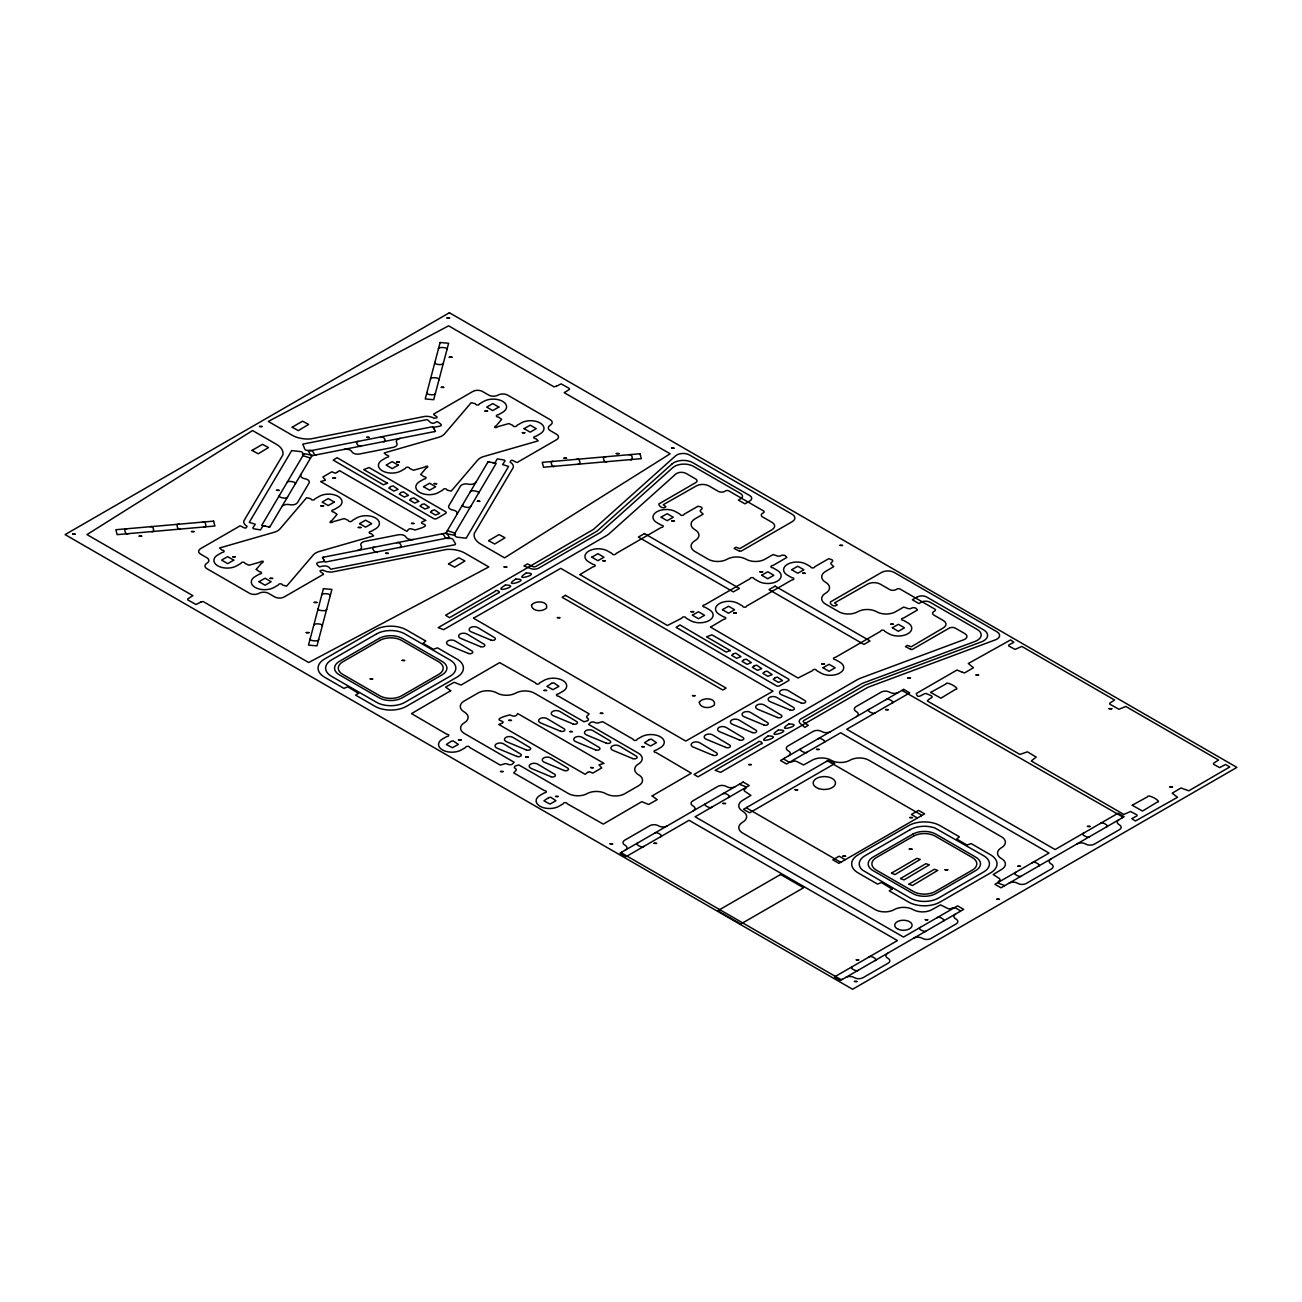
<?xml version="1.0" encoding="UTF-8"?>
<svg xmlns="http://www.w3.org/2000/svg" width="1302" height="1302" viewBox="0 0 1302 1302"><rect width="100%" height="100%" fill="white"/><g stroke="black" fill="none" stroke-linecap="round" stroke-linejoin="round"><path stroke-width="1.5" d="M643.937 846.398C642.765 848.595 633.683 843.924 637.882 842.833M711.999 807.094C711.348 809.339 701.664 804.75 705.944 803.546M807.24 752.117C806.719 754.297 796.954 749.773 801.186 748.552M817.721 738.999C819.576 736.59 827.746 741.928 823.792 742.498M858.376 970.202C857.872 972.382 848.009 967.842 852.305 966.637M875.318 712.812C874.781 714.993 865.049 710.485 869.248 709.248M868.857 957.1C870.794 954.659 878.785 960.095 875.009 960.599M885.783 699.711C887.704 697.302 895.711 702.608 891.951 703.21M926.438 930.897C926.161 933.111 916.006 928.586 920.368 927.349M936.919 917.796C938.726 915.404 946.879 920.612 942.973 921.295M1032.16 862.803C1033.886 860.492 1042.039 865.342 1038.231 866.302M1100.223 823.515C1101.997 821.171 1110.085 826.119 1106.391 827.014M654.418 833.296C656.354 830.871 664.346 836.258 660.57 836.795M722.48 793.992C724.417 791.551 732.521 797.084 728.534 797.491M1021.679 875.855C1020.947 878.215 1011.361 873.463 1015.625 872.356M1089.741 836.616C1088.374 838.732 1079.57 834.11 1083.687 833.052M310.527 458.109L304.603 456.188A3.125 1.807 0 0 1 302.666 453.91A3.125 1.807 0 0 0 300.713 451.615L291.681 450.59L249.268 522.379L255.29 524.234L252.816 527.912L253.597 528.758L260.481 529.93L262.89 526.057L265.169 526.154M447.367 530.63L453.259 532.599A3.125 1.807 0 0 1 455.195 534.894A3.125 1.807 0 0 0 457.148 537.173L466.181 538.198L508.594 466.425L502.572 464.57L505.046 460.892L504.167 460.029L497.283 458.89L495.037 462.698L492.742 462.698M270.198 526.35L268.619 526.822M487.664 462.454L489.34 461.998M361.126 446.033C358.994 448.344 353.884 440.792 358.359 441.345M380.607 436.967C383.602 434.868 387.443 442.761 383.374 441.655M377.206 551.885C375.415 554.115 369.882 546.645 374.488 547.149M396.736 542.771C399.714 540.688 403.571 548.419 399.6 547.475M784.276 758.317L784.097 759.261L788.068 761.589A3.125 1.807 0 0 0 792.479 761.589A3.125 1.807 0 0 1 796.889 761.589L803.594 764.974L812.155 760.222A13.362 7.714 0 0 1 831.067 760.222A13.362 7.714 0 0 0 849.978 760.222A13.362 7.714 0 0 1 868.873 760.222L1001.466 836.779A13.362 7.714 0 0 1 1001.466 847.683A13.362 7.714 0 0 0 1001.466 858.604A13.362 7.714 0 0 1 1001.466 869.524L993.214 874.521L999.106 878.345A3.125 1.807 0 0 1 999.106 880.884A3.125 1.807 0 0 0 999.106 883.44L1004.77 885.62M128.198 533.706C125.871 535.968 122.616 527.668 126.961 528.758M150.202 526.724C153.685 524.836 155.003 533.12 151.667 531.672M180.473 529.1C178.179 531.314 174.875 523.078 179.253 524.153M202.494 522.118C205.96 520.214 207.295 528.547 203.861 527.033M554.587 466.311C552.487 468.606 548.923 460.322 553.35 461.364M576.591 459.329C579.715 457.62 581.083 464.261 578.934 464.358M606.927 461.657C604.193 463.691 601.426 455.586 605.642 456.774M628.882 454.723C631.991 452.982 633.325 459.525 631.307 459.736M1122.34 817.737L1122.275 816.696L901.928 690.402M959.883 911.53L960.062 910.586L956.107 908.259A3.125 1.807 0 0 0 951.697 908.259A3.125 1.807 0 0 1 947.286 908.259L940.581 904.874L932.004 909.626A13.362 7.714 0 0 1 913.093 909.626A13.362 7.714 0 0 0 894.197 909.626A13.362 7.714 0 0 1 875.286 909.626L742.71 833.068A13.362 7.714 0 0 1 742.71 822.164A13.362 7.714 0 0 0 742.693 811.244A13.362 7.714 0 0 1 742.693 800.323L750.928 795.376L745.053 791.502A3.125 1.807 0 0 1 745.053 788.963A3.125 1.807 0 0 0 745.053 786.424L739.39 784.227M621.884 852.061L621.884 853.152L840.506 979.364L842.394 979.364M747.153 807.207L747.153 808.298L839.757 861.761L841.645 861.761M921.019 815.931L921.019 814.84L828.414 761.377L826.526 761.377M439.099 379.793C440.792 377.759 429.79 376.587 430.474 379.11M447.009 349.636C448.685 347.292 437.521 346.576 438.448 348.92M330.285 595.811C331.977 593.679 321.252 592.605 321.724 595.095M318.176 608.522C316.402 610.671 326.688 611.745 326.769 609.369M322.31 626.002C323.921 623.837 313.408 622.73 313.749 625.285M434.901 362.347C433.094 364.397 443.429 365.878 443.38 363.095M426.942 392.537C425.233 394.718 435.714 395.971 435.405 393.269M310.201 638.712C308.362 640.812 318.925 642.032 318.746 639.494M462.698 504.688C460.176 506.576 470.657 508.903 470.819 506.283M478.583 493.377C480.845 491.489 470.315 489.389 470.299 491.83M739.39 551.088L734.1 548.451L736.021 547.182L739.861 548.614L772.07 529.654A8.902 5.143 0 0 0 772.07 522.379L762.581 516.91A4.459 2.571 0 0 1 762.581 513.265L763.493 512.744A2.23 1.286 0 0 0 763.493 510.921L728.762 490.87A2.23 1.286 0 0 0 725.605 490.87L724.693 491.391A4.459 2.571 0 0 1 718.395 491.391L708.906 485.923A8.902 5.143 0 0 0 696.31 485.923L663.239 504.737L665.94 506.722C663.141 509.684 658.519 505.941 658.812 504.004L695.724 482.619A4.459 2.571 0 0 0 695.724 478.99L686.105 473.423A6.689 3.857 0 0 0 675.754 474.074L609.71 533.234A29.409 16.975 0 0 1 605.788 536.05L443.64 629.663L438.221 627.629L497.999 593.11C502.588 592.508 495.281 588.683 495.053 591.401L449.515 617.685L445.626 615.244L593.045 529.654A4.459 2.571 0 0 0 593.631 529.23L675.624 455.798A8.902 5.143 0 0 1 689.409 454.951L792.3 514.339A8.902 5.143 0 0 1 792.3 521.614L741.131 551.153L739.552 551.023M295.245 484.084C297.702 482.033 286.993 480.096 287.042 482.521M279.442 495.362C277.261 497.576 287.058 499.317 287.644 497.071M434.363 431.597L435.112 430.767M910.407 649.372L912.132 649.535L949.109 628.182A4.459 2.571 0 0 1 955.408 628.182L965.026 633.732A6.689 3.857 0 0 1 963.919 639.705L861.436 677.837A29.409 16.975 0 0 0 856.57 680.1L694.08 774.462L697.953 776.855L757.731 742.335C758.773 739.406 765.169 744.044 760.693 744.044L715.172 770.328L720.592 772.363L867.637 687.456A4.459 2.571 0 0 1 868.369 687.13L995.558 639.787A8.902 5.143 0 0 0 997.039 631.828L894.165 572.424A8.902 5.143 0 0 0 881.568 572.424L830.399 601.963C829.211 603.933 834.484 607.92 837.267 604.909L834.549 602.924L867.637 584.11A8.902 5.143 0 0 1 880.233 584.11L889.722 589.578A4.459 2.571 0 0 0 896.02 589.578L896.932 589.057A2.23 1.286 0 0 1 900.089 589.057L934.82 609.108A2.23 1.286 0 0 1 934.82 610.931L933.908 611.452A4.459 2.571 0 0 0 933.908 615.097L943.397 620.566A8.902 5.143 0 0 1 943.397 627.841L911.27 646.768L907.348 645.369L905.427 646.622L910.798 649.291M323.596 557.175L322.798 558.151M316.077 454.903L314.563 454.512L312.757 451.485A3.125 1.807 0 0 0 308.802 450.362A3.125 1.807 0 0 1 304.831 449.239L302.796 444.112L427.105 419.586C430.181 421.539 431.369 425.624 436.967 421.588C449.288 428.228 430.929 425.331 433.924 428.716M441.687 533.901L443.25 534.227L445.105 537.319A3.125 1.807 0 0 0 449.06 538.426A3.125 1.807 0 0 1 453.031 539.549L455.586 543.927L454.984 544.724L330.757 569.218C328.023 565.459 325.223 565.214 319.511 566.858C310.25 560.023 327.307 563.489 323.938 560.072M631.014 459.769L630.249 459.655M578.723 464.375L578.055 464.277M917.438 817.998L911.384 814.499L918.528 810.381L924.583 813.88L838.895 863.356L832.824 859.857L839.172 856.195L845.226 859.694M300.925 474.367A5.94 3.418 0 0 0 304.945 478.762A5.94 3.418 0 0 1 308.965 483.172L297.491 502.588A5.924 3.418 0 0 1 289.972 504.72L289.321 504.59A5.924 3.418 0 0 0 281.802 506.722M413.645 539.435A5.94 3.418 0 0 1 406.012 537.108A5.94 3.418 0 0 0 398.379 534.797L364.739 541.42A5.924 3.418 0 0 0 361.045 545.766L361.272 546.14A5.924 3.418 0 0 1 357.578 550.486M344.216 449.369A5.94 3.418 0 0 1 351.849 451.68A5.94 3.418 0 0 0 359.482 454.007L393.123 447.383A5.924 3.418 0 0 0 396.817 443.038L396.589 442.664A5.924 3.418 0 0 1 400.284 438.318M456.937 514.436A5.94 3.418 0 0 0 452.917 510.042A5.94 3.418 0 0 1 448.897 505.632L460.371 486.216A5.924 3.418 0 0 1 467.89 484.084L468.541 484.214A5.924 3.418 0 0 0 476.06 482.082M735.125 786.685A5.924 3.418 0 0 1 726.744 786.685L726.256 786.408A5.924 3.418 0 0 0 717.874 786.408L692.745 800.925A5.94 3.418 0 0 0 692.99 805.889A5.94 3.418 0 0 1 693.234 810.869M955.619 914.004A5.924 3.418 0 0 0 955.619 918.838L956.107 919.114A5.924 3.418 0 0 1 956.107 923.948L930.979 938.465A5.94 3.418 0 0 1 922.353 938.319A5.94 3.418 0 0 0 913.744 938.172M887.606 953.259A5.924 3.418 0 0 0 887.606 958.093L888.094 958.386A5.924 3.418 0 0 1 888.094 963.22L862.966 977.721A5.94 3.418 0 0 1 854.34 977.59A5.94 3.418 0 0 0 845.73 977.444M625.22 850.141A5.94 3.418 0 0 0 624.976 845.161A5.94 3.418 0 0 1 624.732 840.181L649.861 825.68A5.924 3.418 0 0 1 658.242 825.68L658.731 825.956A5.924 3.418 0 0 0 667.112 825.956M788.54 755.86A5.924 3.418 0 0 0 788.54 751.01L788.052 750.733A5.924 3.418 0 0 1 788.052 745.9L813.18 731.382A5.94 3.418 0 0 1 821.806 731.529A5.94 3.418 0 0 0 830.432 731.675M1009.034 883.163A5.924 3.418 0 0 1 1017.415 883.163L1017.904 883.44A5.924 3.418 0 0 0 1026.285 883.44L1051.414 868.922A5.94 3.418 0 0 0 1051.17 863.958A5.94 3.418 0 0 1 1050.926 858.978M1077.047 843.891A5.924 3.418 0 0 1 1085.429 843.891L1085.917 844.168A5.924 3.418 0 0 0 1094.298 844.168L1119.427 829.667A5.94 3.418 0 0 0 1119.183 824.687A5.94 3.418 0 0 1 1118.939 819.707M898.445 692.404A5.94 3.418 0 0 1 889.819 692.257A5.94 3.418 0 0 0 881.194 692.127L856.065 706.628A5.924 3.418 0 0 0 856.065 711.462L856.553 711.755A5.924 3.418 0 0 1 856.553 716.588M233.742 560.104L227.72 563.636L221.617 560.104L227.622 556.638L233.742 560.104M259 581.701L265.022 585.233L271.142 581.75L265.12 578.218L259.017 581.636M334.305 502.051L328.185 505.583L322.18 502.1L328.202 498.568L334.305 502.1M359.58 523.632L365.585 527.164L371.705 523.697L365.585 520.165L359.58 523.632M398.282 465.107L392.276 468.639L386.157 465.107L392.179 461.64L398.282 465.107M423.557 486.704L429.562 490.219L435.682 486.753L429.676 483.221L423.557 486.639M498.861 407.038L492.742 410.569L486.72 407.103L492.742 403.571L498.861 407.103M524.12 428.635L530.142 432.166L536.245 428.683L530.24 425.168L524.136 428.586M591.873 557.175L597.878 560.706L603.998 557.24L597.976 553.708L591.873 557.126M661.139 517.187L667.161 520.702L673.264 517.236L667.161 513.704L661.172 517.073M692.436 615.228L698.458 618.759L704.561 615.293L698.442 611.761L692.452 615.13M722.48 609.71L728.502 613.242L734.605 609.775L728.599 606.244L722.496 609.596M761.703 575.24L767.724 578.772L773.827 575.305L767.822 571.773L761.703 575.24M791.762 569.723L797.768 573.254L803.887 569.771L797.768 566.256L791.762 569.658M823.043 667.78L829.065 671.311L835.168 667.828L829.065 664.297L823.059 667.714M892.326 627.776L898.331 631.307L904.451 627.841L898.429 624.309L892.326 627.727M962.438 672.304L964.57 672.939L973.44 667.731L968.281 663.515L1010.564 639.949L1013.884 642.26L1008.708 645.027L1008.806 646.052L1015.072 649.389L1021.858 646.443L1114.577 700.02L1109.646 703.275L1109.874 704.203L1118.955 709.281L1125.774 706.449L1218.574 760.059L1213.529 763.281L1213.627 764.307L1219.6 767.61L1225.589 764.486L1229.772 766.959L1188.775 790.819L1181.028 787.97L1172.207 793.195L1177.529 797.28L1135.409 821.009L1131.796 818.632L1136.988 815.866L1136.89 814.84L1130.527 811.504L1123.838 814.434L1031.282 761.003L1036.18 757.064L1027.408 751.824L1019.922 754.444L927.349 700.997C929.807 697.009 937.082 697.693 927.057 693.966C924.762 691.15 917.601 700.964 916.282 693.527L957.003 670.025L962.438 672.304M336.974 472.431L335.281 473.196L331.831 471.796L322.88 477.02L325.549 480.161L320.618 481.545L406.924 531.379C409.284 527.88 410 528.303 415.012 529.979C439.148 523.176 411.644 524.95 425.819 520.458L339.513 470.64L336.974 472.431M587.625 772.444L585.086 774.283L498.764 724.465C513.102 719.99 484.946 721.682 509.733 714.879C514.225 716.686 515.934 716.946 517.675 713.545L603.982 763.379L598.985 764.811L601.719 767.903L592.752 773.128L589.318 771.728L587.625 772.379M930.67 692.42L940.907 698.214L955.391 689.409C961.56 689.311 946.261 680.539 945.952 683.957L930.67 692.42M1132.268 805.271L1142.505 811.065L1156.99 802.244C1163.223 802.178 1147.68 793.39 1147.55 796.791L1132.268 805.222M276.529 490.333L279.198 490.398L276.545 490.236M477.346 501.254L480.015 501.319L477.346 501.205M531.493 605.218C531.818 611.305 542.234 612.363 546.531 607.985C548.598 600.971 535.024 600.092 531.493 605.17M699.304 702.12C699.695 708.337 710.274 709.183 714.359 704.87C716.198 697.726 702.901 697.075 699.304 702.12M200.899 602.045L196 604.502L187.846 599.945L187.716 598.936L192.891 595.681L86.974 534.585L252.572 430.539L276.496 444.34A22.28 12.857 0 0 1 282.876 454.87L243.8 520.979A11.132 6.429 0 0 0 247.006 526.252C245.834 531.444 240.528 523.697 238.754 526.626L200.573 548.663A6.689 3.857 0 0 0 200.573 554.115L206.888 557.761A6.689 3.857 0 0 1 206.888 563.213A6.689 3.857 0 0 0 206.888 568.665L249.561 593.305A6.689 3.857 0 0 0 259.017 593.305A6.689 3.857 0 0 1 268.456 593.305L274.771 596.951A6.689 3.857 0 0 0 284.21 596.951L322.391 574.914C327.014 573.824 314.628 570.618 323.026 570.146A11.132 6.429 0 0 0 332.156 572.001L446.667 549.428A22.28 12.857 0 0 1 464.895 553.122L488.82 566.94L308.655 662.523L203.112 601.508L200.899 602.045M556.247 386.271L553.952 386.824L448.62 325.825L268.31 421.441L292.234 435.259A22.28 12.857 0 0 0 310.462 438.953L424.973 416.38A11.132 6.429 0 0 1 434.103 418.235C442.517 417.568 430.099 414.638 434.754 413.466L472.919 391.43A6.689 3.857 0 0 1 482.375 391.43L488.673 395.076A6.689 3.857 0 0 0 498.129 395.076A6.689 3.857 0 0 1 507.568 395.076L550.258 419.716A6.689 3.857 0 0 1 550.258 425.168A6.689 3.857 0 0 0 550.258 430.62L556.556 434.266A6.689 3.857 0 0 1 556.556 439.718L518.375 461.754C516.601 464.684 511.247 456.937 510.124 462.129A11.132 6.429 0 0 1 513.33 467.402L474.253 533.511A22.28 12.857 0 0 0 480.633 544.041L504.558 557.842L670.156 453.796L564.238 392.699L569.43 389.444L569.299 388.435L561.129 383.878L556.247 386.336M358.538 693.282L355.641 695.154L374.976 706.302A22.28 12.857 0 0 0 406.484 706.302L456.888 677.203A22.28 12.857 0 0 0 456.888 659.024L437.553 647.859L433.371 649.307L423.052 643.286L425.819 641.089L406.484 629.924A22.28 12.857 0 0 0 374.976 629.924L324.589 659.024A22.28 12.857 0 0 0 324.589 677.203L343.923 688.367L347.797 686.805L358.538 693.331M892.163 889.006L889.266 890.877L908.601 902.042A22.28 12.857 0 0 0 940.093 902.042L990.496 872.942A22.28 12.857 0 0 0 990.496 854.763L971.162 843.598L966.979 845.031L956.661 839.009L959.428 836.828L940.093 825.663A22.28 12.857 0 0 0 908.601 825.663L858.197 854.763A22.28 12.857 0 0 0 858.197 872.942L877.532 884.107L881.405 882.528L892.163 889.071M256.25 569.479L259.098 571.513A1.937 1.107 0 0 0 260.009 571.806A1.937 1.107 0 0 1 261.49 572.88A1.937 1.107 0 0 1 260.009 573.97A1.937 1.107 0 0 0 259.098 574.263L255.192 576.526A13.362 7.714 0 0 0 255.192 587.43A13.362 7.714 0 0 0 274.087 587.43L278.01 585.168A1.937 1.107 0 0 0 278.514 584.647A1.937 1.107 0 0 1 280.386 583.801A1.937 1.107 0 0 1 282.274 584.647A1.937 1.107 0 0 0 282.778 585.168L286.7 586.079L313.245 554.994A13.362 7.714 0 0 1 319.315 551.478L373.641 535.887L371.607 533.885A1.937 1.107 0 0 0 370.696 533.592A1.937 1.107 0 0 1 369.215 532.502A1.937 1.107 0 0 1 370.696 531.428A1.937 1.107 0 0 0 371.607 531.135L375.513 528.872A13.362 7.714 0 0 0 375.513 517.968A13.362 7.714 0 0 0 356.618 517.968L352.712 520.214A1.937 1.107 0 0 0 352.191 520.751A1.937 1.107 0 0 1 350.319 521.597A1.937 1.107 0 0 1 348.448 520.751A1.937 1.107 0 0 0 347.927 520.214L344.216 518.587L334.077 521.451A4.459 2.571 0 0 0 332.238 522.411L330.09 522.525L330.399 521.353A4.459 2.571 0 0 0 332.091 520.295L337.055 514.388L334.207 512.288A1.937 1.107 0 0 0 333.296 511.995A1.937 1.107 0 0 1 331.815 510.921A1.937 1.107 0 0 1 333.296 509.831A1.937 1.107 0 0 0 334.207 509.538L338.113 507.275A13.362 7.714 0 0 0 338.113 496.371A13.362 7.714 0 0 0 319.218 496.371L315.312 498.633A1.937 1.107 0 0 0 314.791 499.154A1.937 1.107 0 0 1 312.919 500.001A1.937 1.107 0 0 1 311.048 499.154A1.937 1.107 0 0 0 310.527 498.633L306.605 497.722L280.076 528.807A13.362 7.714 0 0 1 273.99 532.323L219.615 547.963L221.698 549.916A1.937 1.107 0 0 0 222.609 550.209A1.937 1.107 0 0 1 224.09 551.299A1.937 1.107 0 0 1 222.609 552.373A1.937 1.107 0 0 0 221.698 552.666L217.792 554.929A13.362 7.714 0 0 0 217.792 565.833A13.362 7.714 0 0 0 236.687 565.833L240.61 563.587A1.937 1.107 0 0 0 241.114 563.05A1.937 1.107 0 0 1 242.986 562.204A1.937 1.107 0 0 1 244.874 563.05A1.937 1.107 0 0 0 245.378 563.587L248.991 565.231L259.244 562.35A4.459 2.571 0 0 0 261.084 561.39L263.167 561.243L262.906 562.448A4.459 2.571 0 0 0 261.23 563.506L256.266 569.365M420.79 474.481L423.655 476.499A1.937 1.107 0 0 0 424.566 476.792A1.937 1.107 0 0 1 426.047 477.883A1.937 1.107 0 0 1 424.566 478.973A1.937 1.107 0 0 0 423.655 479.266L419.749 481.512A13.362 7.714 0 0 0 419.749 492.433A13.362 7.714 0 0 0 438.644 492.433L442.55 490.17A1.937 1.107 0 0 0 443.071 489.65A1.937 1.107 0 0 1 444.942 488.787A1.937 1.107 0 0 1 446.814 489.65A1.937 1.107 0 0 0 447.335 490.17L451.257 491.082L477.785 459.98A13.362 7.714 0 0 1 483.872 456.481L538.198 440.873L536.164 438.888A1.937 1.107 0 0 0 535.252 438.595A1.937 1.107 0 0 1 533.771 437.505A1.937 1.107 0 0 1 535.252 436.43A1.937 1.107 0 0 0 536.164 436.137L540.07 433.875A13.362 7.714 0 0 0 540.07 422.955A13.362 7.714 0 0 0 521.174 422.955L517.252 425.217A1.937 1.107 0 0 0 516.748 425.738A1.937 1.107 0 0 1 514.876 426.6A1.937 1.107 0 0 1 512.988 425.738A1.937 1.107 0 0 0 512.483 425.217L508.87 423.573L498.617 426.438A4.459 2.571 0 0 0 496.778 427.414L494.776 427.593L494.955 426.356A4.459 2.571 0 0 0 496.632 425.298L501.612 419.374L498.764 417.291A1.937 1.107 0 0 0 497.852 416.998A1.937 1.107 0 0 1 496.371 415.924A1.937 1.107 0 0 1 497.852 414.833A1.937 1.107 0 0 0 498.764 414.541L502.67 412.278A13.362 7.714 0 0 0 502.67 401.374A13.362 7.714 0 0 0 483.774 401.374L479.852 403.62A1.937 1.107 0 0 0 479.348 404.157A1.937 1.107 0 0 1 477.476 405.003A1.937 1.107 0 0 1 475.588 404.157A1.937 1.107 0 0 0 475.084 403.62L471.161 402.725L444.617 433.81A13.362 7.714 0 0 1 438.546 437.326L384.171 452.966L386.255 454.919A1.937 1.107 0 0 0 387.166 455.212A1.937 1.107 0 0 1 388.647 456.286A1.937 1.107 0 0 1 387.166 457.376A1.937 1.107 0 0 0 386.255 457.669L382.349 459.932A13.362 7.714 0 0 0 382.349 470.836A13.362 7.714 0 0 0 401.244 470.836L405.15 468.574A1.937 1.107 0 0 0 405.671 468.053A1.937 1.107 0 0 1 407.542 467.206A1.937 1.107 0 0 1 409.414 468.053A1.937 1.107 0 0 0 409.935 468.574L413.548 470.234L423.785 467.353A4.459 2.571 0 0 0 425.624 466.376L427.707 466.23L427.463 467.434A4.459 2.571 0 0 0 425.77 468.508L420.806 474.416M925.283 919.717L927.952 919.765L925.299 919.668M856.309 959.883L858.978 959.981L856.325 959.769M654.027 843.322L656.696 843.387L654.043 843.273M722.952 803.448L725.621 803.513L722.952 803.399M72.635 534.097L75.304 534.145L72.635 534.032M139.2 536.164L141.869 536.212L139.216 536.098M191.492 531.558L194.161 531.607L191.492 531.509M232.716 556.784L235.385 556.833L232.732 556.719M259.489 426.486L262.158 426.551L259.505 426.438M270.116 578.365L272.785 578.43L270.116 578.316M306.23 632.593L308.899 632.642L306.23 632.593M314.205 602.403L316.874 602.468L314.205 602.403M320.91 505.86L323.58 505.908L320.91 505.86M332.938 478.062L335.607 478.127L332.954 478.013M358.31 527.44L360.98 527.505L358.31 527.44M370.175 678.895L372.828 678.993L370.191 678.781M396.784 462.047L399.454 462.096L396.801 461.998M402.139 660.439L404.808 660.488L402.139 660.374M411.513 523.437L414.182 523.485L411.53 523.371M434.184 483.644L436.854 483.758L434.217 483.53M441.297 387.329L443.966 387.378L441.313 387.264M447.025 317.948L449.695 317.997L447.025 317.883M449.271 357.139L451.94 357.187L449.271 357.139M458.532 739.829L461.201 739.894L458.532 739.829M484.995 411.123L487.664 411.188L484.995 411.074M504.102 566.923L506.771 566.972L504.102 566.923M500.538 771.516L503.207 771.565L500.538 771.468M522.395 432.72L525.064 432.769L522.395 432.671M508.854 720.364L511.523 720.429L508.87 720.315M525.699 756.983L528.368 757.048L525.715 756.934M544.09 690.434L546.759 690.483L544.106 690.369M564.026 458.174L566.695 458.223L564.026 458.125M557.402 617.636L560.072 617.701L557.402 617.587M555.596 796.466L558.265 796.515L555.596 796.401M569.739 731.561L572.408 731.61L569.739 731.512M602.777 560.723L605.446 560.837L602.81 560.609M590.701 767.627L593.37 767.741L590.734 767.513M600.352 713.333L603.021 713.382L600.368 713.268M616.302 453.568L618.971 453.633L616.302 453.568M610.068 843.842L612.737 843.908L610.085 843.794M641.805 746.681L644.474 746.73L641.821 746.632M671.523 448.165L674.192 448.213L671.539 448.1M671.767 520.898L674.436 520.946L671.783 520.833M690.988 611.647L693.657 611.696L690.988 611.647M692.518 695.659L695.187 695.707L692.534 695.593M733.677 613.096L736.346 613.144L733.677 613.096M759.961 571.806L762.63 571.871L759.961 571.806M748.731 764.583L751.4 764.632L748.748 764.518M802.667 573.271L805.336 573.319L802.683 573.205M795.099 789.777L797.768 789.891L795.131 789.663M816.549 749.415L819.218 749.464L816.549 749.415M821.887 664.02L824.557 664.069L821.887 663.955M839.936 545.392L842.606 545.44L839.953 545.326M842.882 856.179L845.551 856.228L842.882 856.179M854.454 981.464L857.123 981.513L854.454 981.399M885.604 709.623L888.273 709.736L885.637 709.509M890.861 624.179L893.53 624.293L890.893 624.081M907.787 677.935L910.456 677.984L907.787 677.87M909.789 817.558L912.458 817.607L909.789 817.558M909.301 849.083L911.97 849.148L909.301 849.083M945.073 869.736L947.742 869.801L945.073 869.736M976.044 675.054L978.713 675.168L976.077 674.957M996.827 899.259L999.497 899.308L996.844 899.194M1109.125 708.679L1111.794 708.727L1109.125 708.679M1169.896 786.978L1172.565 787.026L1169.896 786.913M390.6 486.574L388.826 488.087L393.871 491.049L398.119 489.357L393.074 485.906L390.6 486.574M401 492.563L399.209 494.093L404.271 497.055L408.519 495.346L403.457 491.896L401.032 492.433M411.399 498.568L409.609 500.082L414.654 503.06L418.918 501.351L413.857 497.901L411.399 498.568M421.799 504.574L420.009 506.087L425.054 509.066L429.302 507.357L424.257 503.907L421.832 504.444M432.183 510.579L430.409 512.093L435.454 515.055L439.702 513.362L434.559 509.863L432.183 510.579M451.013 741.44L446.358 744.467L452.396 747.722L458.369 744.418L453.129 740.871L451.013 741.44M505.339 585.103C489.471 594.688 522.965 585.151 505.355 585.037M515.738 579.097C499.952 588.911 533.364 578.967 515.738 579.097M526.122 573.092C510.53 582.824 543.65 573.01 526.138 573.026M551.576 683.387L546.921 686.414L552.959 689.669L558.932 686.366L553.692 682.801L551.609 683.273M548.581 797.768L543.927 800.811L549.965 804.066L555.938 800.746L550.697 797.198L548.598 797.719M649.145 739.715L644.49 742.742L650.528 745.997L656.501 742.693L651.26 739.145L649.177 739.601M733.433 653.832L731.659 655.362L736.704 658.324L740.952 656.615L735.809 653.132L733.449 653.767M743.833 659.837L742.042 661.351L747.088 664.329L751.352 662.62L746.29 659.17L743.865 659.707M754.232 665.843L752.442 667.356L757.487 670.335L761.735 668.626L756.592 665.143L754.232 665.778M764.616 671.848L762.842 673.362L767.887 676.324L772.135 674.631L766.992 671.132L764.648 671.718M768.034 736.037C752.377 745.786 785.594 735.923 768.034 735.972M775.015 677.837L773.225 679.367L778.287 682.329L782.535 680.62L777.392 677.138L775.032 677.772M778.417 730.031C762.647 739.975 796.108 729.641 778.417 730.031M788.817 724.042C773.176 733.742 806.263 724.058 788.833 723.961M1087.479 826.412L1090.148 826.461L1087.479 826.412M1017.92 866.237L1020.589 866.302L1017.92 866.172M252.083 450.443L258.187 453.78L268.505 447.562L262.499 444.34L252.116 450.346M292.201 427.284L298.304 430.604L308.623 424.403L302.52 421.197L292.234 427.17M448.523 563.864L454.61 567.184L464.928 560.983L458.841 557.761L448.523 563.864M488.641 540.704L494.727 544.024L505.03 537.759L499.04 534.585L488.641 540.639M450.704 690.727L411.513 713.594L446.374 734.002A1.937 1.107 0 0 0 447.286 734.295A1.937 1.107 0 0 1 448.767 735.386A1.937 1.107 0 0 1 447.286 736.46A1.937 1.107 0 0 0 446.374 736.769L442.468 739.015A13.362 7.714 0 0 0 442.468 749.936A13.362 7.714 0 0 0 461.364 749.936L465.27 747.673A1.937 1.107 0 0 0 465.79 747.153A1.937 1.107 0 0 1 467.662 746.29A1.937 1.107 0 0 1 469.534 747.153A1.937 1.107 0 0 0 470.055 747.673L500.18 765.071L503.418 764.209A3.125 1.807 0 0 1 507.829 764.209A3.125 1.807 0 0 0 512.239 764.209L514.16 762.256L464.505 733.563A13.362 7.714 0 0 1 464.358 722.74A13.362 7.714 0 0 0 464.196 711.917A13.362 7.714 0 0 1 464.196 701.013L478.062 693.006A13.362 7.714 0 0 1 496.957 693.006A13.362 7.714 0 0 0 515.706 693.103A13.362 7.714 0 0 1 534.438 693.185L583.963 721.78L587.528 720.738A3.125 1.807 0 0 0 587.528 718.199A3.125 1.807 0 0 1 587.528 715.644L589.122 713.87L558.883 696.391A1.937 1.107 0 0 0 557.972 696.098A1.937 1.107 0 0 1 556.491 695.008A1.937 1.107 0 0 1 557.972 693.933A1.937 1.107 0 0 0 558.883 693.624L562.789 691.378A13.362 7.714 0 0 0 562.789 680.458A13.362 7.714 0 0 0 543.894 680.458L539.988 682.72A1.937 1.107 0 0 0 539.467 683.241A1.937 1.107 0 0 1 537.596 684.103A1.937 1.107 0 0 1 535.724 683.241A1.937 1.107 0 0 0 535.203 682.72L499.642 662.604L461.054 685.047L454.089 682.264L445.61 687.114L450.704 690.727M652.139 795.945L657.184 799.656L648.64 804.473L641.788 801.674L603.282 824.117L567.623 804.001A1.937 1.107 0 0 1 567.119 803.48A1.937 1.107 0 0 0 565.231 802.634A1.937 1.107 0 0 0 563.359 803.48A1.937 1.107 0 0 1 562.855 804.001L558.932 806.263A13.362 7.714 0 0 1 540.037 806.263A13.362 7.714 0 0 1 540.037 795.359L543.943 793.097A1.937 1.107 0 0 1 544.854 792.804A1.937 1.107 0 0 0 546.335 791.714A1.937 1.107 0 0 0 544.854 790.639A1.937 1.107 0 0 1 543.943 790.33L513.704 772.851L515.315 771.077A3.125 1.807 0 0 0 515.315 768.522A3.125 1.807 0 0 1 515.315 765.983L518.863 764.941L568.388 793.536A13.362 7.714 0 0 0 587.121 793.618A13.362 7.714 0 0 1 605.869 793.715A13.362 7.714 0 0 0 624.765 793.715L638.631 785.708A13.362 7.714 0 0 0 638.631 774.804A13.362 7.714 0 0 1 638.468 763.981A13.362 7.714 0 0 0 638.322 753.158L588.618 724.417L590.587 722.512A3.125 1.807 0 0 1 594.998 722.512A3.125 1.807 0 0 0 599.408 722.512L602.647 721.666L632.772 739.048A1.937 1.107 0 0 1 633.293 739.569A1.937 1.107 0 0 0 635.164 740.431A1.937 1.107 0 0 0 637.036 739.585A1.937 1.107 0 0 1 637.557 739.048L641.463 736.802A13.362 7.714 0 0 1 660.358 736.802A13.362 7.714 0 0 1 660.358 747.706L656.452 749.968A1.937 1.107 0 0 1 655.541 750.261A1.937 1.107 0 0 0 654.06 751.335A1.937 1.107 0 0 0 655.541 752.426A1.937 1.107 0 0 1 656.452 752.719L691.313 773.193L652.156 795.896M387.508 483.254L383.358 484.816L337.137 457.686L333.247 460.111L433.631 518.554A2.23 1.286 0 0 0 436.772 518.554L445.528 513.493A2.23 1.286 0 0 0 445.528 511.67L369.068 467.532L363.73 469.599L387.508 483.254M730.341 650.528L726.19 652.09L679.97 624.944L676.096 627.336L776.448 685.812A2.23 1.286 0 0 0 779.605 685.812L788.361 680.767A2.23 1.286 0 0 0 788.361 678.944L711.901 634.806L706.563 636.873L730.324 650.593M366.725 437.342L369.394 437.439L366.741 437.293M385.636 553.285L388.305 553.383L385.636 553.285M473.602 618.255L685.763 741.082L772.997 691.183L560.739 568.339L473.651 618.141M579.96 574.589L667.438 625.497L681.597 618.255A1.937 1.107 0 0 0 682.102 617.718A1.937 1.107 0 0 1 683.973 616.871A1.937 1.107 0 0 1 685.861 617.718A1.937 1.107 0 0 0 686.366 618.255L690.272 620.517A13.362 7.714 0 0 0 709.183 620.517A13.362 7.714 0 0 0 709.183 609.596L705.261 607.334A1.937 1.107 0 0 0 704.349 607.041A1.937 1.107 0 0 1 702.885 605.967A1.937 1.107 0 0 1 704.349 604.877A1.937 1.107 0 0 0 705.261 604.584L749.643 578.967A1.937 1.107 0 0 0 750.147 578.43A1.937 1.107 0 0 1 752.019 577.583A1.937 1.107 0 0 1 753.907 578.43A1.937 1.107 0 0 0 754.411 578.967L758.317 581.229A13.362 7.714 0 0 0 777.229 581.229A13.362 7.714 0 0 0 777.229 570.309L773.307 568.046A1.937 1.107 0 0 0 772.395 567.753A1.937 1.107 0 0 1 770.93 566.679A1.937 1.107 0 0 1 772.395 565.589A1.937 1.107 0 0 0 773.307 565.296L786.864 557.451L785.252 555.677A3.125 1.807 0 0 0 780.842 555.677A3.125 1.807 0 0 1 776.431 555.677L773.144 554.538L764.941 559.225A13.362 7.714 0 0 1 746.046 559.225A13.362 7.714 0 0 0 727.134 559.225A13.362 7.714 0 0 1 708.239 559.225L695.008 551.576A13.362 7.714 0 0 1 695.008 540.672A13.362 7.714 0 0 0 695.008 529.751A13.362 7.714 0 0 1 695.008 518.847L703.129 514.111L701.16 512.207A3.125 1.807 0 0 1 701.16 509.652A3.125 1.807 0 0 0 701.16 507.113L698.084 506.185L684.478 514.013A1.937 1.107 0 0 0 683.973 514.534A1.937 1.107 0 0 1 682.102 515.38A1.937 1.107 0 0 1 680.214 514.534A1.937 1.107 0 0 0 679.709 514.013L675.803 511.751A13.362 7.714 0 0 0 656.892 511.751A13.362 7.714 0 0 0 656.892 522.672L660.814 524.918A1.937 1.107 0 0 0 661.725 525.211A1.937 1.107 0 0 1 663.19 526.301A1.937 1.107 0 0 1 661.725 527.375A1.937 1.107 0 0 0 660.814 527.684L616.432 553.301A1.937 1.107 0 0 0 615.927 553.822A1.937 1.107 0 0 1 614.039 554.668A1.937 1.107 0 0 1 612.168 553.822A1.937 1.107 0 0 0 611.663 553.301L607.741 551.039A13.362 7.714 0 0 0 588.846 551.039A13.362 7.714 0 0 0 588.846 561.959L592.752 564.205A1.937 1.107 0 0 0 593.663 564.498A1.937 1.107 0 0 1 595.144 565.589A1.937 1.107 0 0 1 593.663 566.663A1.937 1.107 0 0 0 592.752 566.972L579.976 574.54M710.567 627.141L798.045 678.033L812.204 670.79A1.937 1.107 0 0 0 812.708 670.27A1.937 1.107 0 0 1 814.596 669.407A1.937 1.107 0 0 1 816.468 670.27A1.937 1.107 0 0 0 816.972 670.79L820.895 673.053A13.362 7.714 0 0 0 839.79 673.053A13.362 7.714 0 0 0 839.79 662.132L835.884 659.886A1.937 1.107 0 0 0 834.973 659.577A1.937 1.107 0 0 1 833.492 658.503A1.937 1.107 0 0 1 834.973 657.412A1.937 1.107 0 0 0 835.884 657.119L880.25 631.503A1.937 1.107 0 0 0 880.754 630.982A1.937 1.107 0 0 1 882.642 630.119A1.937 1.107 0 0 1 884.514 630.982A1.937 1.107 0 0 0 885.018 631.503L888.941 633.765A13.362 7.714 0 0 0 907.836 633.765A13.362 7.714 0 0 0 907.836 622.844L903.93 620.598A1.937 1.107 0 0 0 903.018 620.289A1.937 1.107 0 0 1 901.537 619.215A1.937 1.107 0 0 1 903.018 618.125A1.937 1.107 0 0 0 903.93 617.832L917.471 609.987L915.876 608.213A3.125 1.807 0 0 0 911.465 608.213A3.125 1.807 0 0 1 907.055 608.213L903.751 607.074L895.548 611.761A13.362 7.714 0 0 1 876.653 611.761A13.362 7.714 0 0 0 857.741 611.761A13.362 7.714 0 0 1 838.846 611.761L825.614 604.128A13.362 7.714 0 0 1 825.614 593.207A13.362 7.714 0 0 0 825.631 582.303A13.362 7.714 0 0 1 825.631 571.383L833.736 566.647L831.766 564.742A3.125 1.807 0 0 1 831.766 562.204A3.125 1.807 0 0 0 831.766 559.648L828.609 558.753L815.101 566.549A1.937 1.107 0 0 0 814.58 567.07A1.937 1.107 0 0 1 812.708 567.932A1.937 1.107 0 0 1 810.837 567.07A1.937 1.107 0 0 0 810.316 566.549L806.41 564.287A13.362 7.714 0 0 0 787.515 564.287A13.362 7.714 0 0 0 787.515 575.207L791.421 577.453A1.937 1.107 0 0 0 792.332 577.762A1.937 1.107 0 0 1 793.813 578.837A1.937 1.107 0 0 1 792.332 579.927A1.937 1.107 0 0 0 791.421 580.22L747.039 605.837A1.937 1.107 0 0 0 746.534 606.358A1.937 1.107 0 0 1 744.663 607.22A1.937 1.107 0 0 1 742.775 606.358A1.937 1.107 0 0 0 742.27 605.837L738.364 603.575A13.362 7.714 0 0 0 719.453 603.575A13.362 7.714 0 0 0 719.453 614.495L723.375 616.741A1.937 1.107 0 0 0 724.286 617.05A1.937 1.107 0 0 1 725.751 618.125A1.937 1.107 0 0 1 724.286 619.215A1.937 1.107 0 0 0 723.375 619.508L710.567 627.141M891.512 873.203L894.962 874.602L920.237 859.401L916.933 858.311L891.544 873.089M900.545 878.541L903.995 879.94L929.335 864.837L925.885 863.682L900.561 878.492M908.975 884.156L912.425 885.555L937.733 870.403L934.397 869.248L908.991 884.091M323.417 588.683L308.509 645.125L316.988 645.873L331.896 589.432L323.417 588.683M440.141 342.507L425.233 398.949L433.712 399.698L448.62 343.256L440.141 342.507M304.098 453.666L261.669 525.455L269.774 527.05L312.22 455.261L304.098 453.666M488.087 461.738L445.642 533.527L453.763 535.138L496.192 463.349L488.087 461.738M672.044 463.935L597.39 530.825A4.459 2.571 0 0 1 596.788 531.265L535.887 566.419A2.392 1.383 0 0 1 532.86 566.598L527.424 563.896L523.892 565.947L530.695 568.551A6.412 3.694 0 0 0 538.768 568.095L599.994 532.746A4.459 2.571 0 0 0 600.58 532.323L672.776 467.646A13.362 7.714 0 0 1 693.461 466.36L740.529 493.539A6.689 3.857 0 0 1 741.538 498.243L738.38 500.066L744.907 503.825L749.74 501.042A6.689 3.857 0 0 0 749.74 495.574L692.729 462.666A13.362 7.714 0 0 0 672.044 463.935M449.402 312.74L65.1 534.601L852.598 989.26L1236.9 767.399L449.402 312.74M376.555 633.928L331.505 659.935A20.051 11.572 0 0 0 331.505 676.308L376.555 702.315A20.051 11.572 0 0 0 404.906 702.315L449.955 676.308A20.051 11.572 0 0 0 449.955 659.935L404.906 633.928A20.051 11.572 0 0 0 376.555 633.928M379.077 638.468L339.383 661.383A16.487 9.521 0 0 0 339.383 674.843L379.077 697.758A16.487 9.521 0 0 0 402.383 697.758L442.078 674.843A16.487 9.521 0 0 0 442.078 661.383L402.383 638.468A16.487 9.521 0 0 0 379.077 638.468M379.842 640.438L342.784 661.839A15.396 8.886 0 0 0 342.784 674.403L379.842 695.805A15.396 8.886 0 0 0 401.618 695.805L438.676 674.403A15.396 8.886 0 0 0 438.676 661.839L401.618 640.438A15.396 8.886 0 0 0 379.842 640.438M644.457 533.592L638.403 537.091L733.335 591.905L739.406 588.406L644.457 533.592M565.475 595.356L562.138 597.293L722.789 690.044L726.125 688.107L565.475 595.356M775.064 586.128L769.01 589.627L863.942 644.441L870.013 640.942L775.064 586.128M917.21 597L912.36 599.783L918.886 603.558L922.028 601.736A6.689 3.857 0 0 1 930.198 602.305L977.265 629.484A13.362 7.714 0 0 1 975.052 641.43L863.014 683.111A4.459 2.571 0 0 0 862.282 683.452L801.055 718.802A6.412 3.694 0 0 0 800.258 723.456L804.782 727.395L808.314 725.344L803.643 722.203A2.392 1.383 0 0 1 803.952 720.462L864.87 685.291A4.459 2.571 0 0 1 865.602 684.95L981.464 641.853A13.362 7.714 0 0 0 983.661 629.908L926.666 597A6.689 3.857 0 0 0 917.21 597M743.165 782.046L619.996 853.152L626.067 856.667L689.067 820.293L897.436 940.597L834.436 976.956L840.506 980.471L963.659 909.349L957.605 905.85L903.49 937.082L695.122 816.793L749.22 785.545L743.165 782.046M903.669 689.393L780.5 760.498L786.571 763.997L840.669 732.766L1049.038 853.054L994.94 884.302L1001.01 887.801L1124.163 816.696L1118.109 813.197L1055.108 849.555L846.723 729.266L909.724 692.892L903.669 689.393M828.723 760.108L743.523 809.307L749.578 812.806L834.794 763.607L828.723 760.108M780.565 874.488L717.809 910.716L740.805 923.997L803.562 887.769L780.565 874.488M910.179 829.667L865.13 855.658A20.051 11.572 0 0 0 862.331 870.013L910.179 898.038A20.051 11.572 0 0 0 938.53 898.038L983.563 872.031A20.051 11.572 0 0 0 983.563 855.658L935.015 828.039A20.051 11.572 0 0 0 910.179 829.667M912.686 834.208L873.007 857.123A16.487 9.521 0 0 0 873.007 870.582L912.686 893.497A16.487 9.521 0 0 0 936.008 893.497L975.686 870.582A16.487 9.521 0 0 0 975.686 857.123L936.008 834.208A16.487 9.521 0 0 0 912.686 834.208M913.467 836.161L876.392 857.562A15.396 8.886 0 0 0 876.392 870.127L913.467 891.528A15.396 8.886 0 0 0 935.227 891.528L972.301 870.127A15.396 8.886 0 0 0 972.301 857.562L935.227 836.161A15.396 8.886 0 0 0 913.467 836.161M432.72 426.698L308.379 451.192L311.145 455.879L435.486 431.385L432.72 426.698M446.716 532.925L322.375 557.419L325.142 562.106L449.483 537.612L446.716 532.925M639.998 453.747L542.234 462.356L543.52 467.239L641.3 458.646L639.998 453.747M213.609 521.142L115.845 529.735L117.131 534.634L214.895 526.024L213.609 521.142M801.251 702.982L781.509 694.747A4.948 2.864 0 0 1 780.663 690.565A4.948 2.864 0 0 1 787.954 690.451L804.896 700.557A2.783 1.611 0 0 1 804.994 702.722A2.783 1.611 0 0 1 801.251 702.982M789.956 709.932L770.214 701.713A4.948 2.864 0 0 1 769.368 697.514A4.948 2.864 0 0 1 776.676 697.4L793.602 707.507A2.783 1.611 0 0 1 793.699 709.671A2.783 1.611 0 0 1 789.956 709.932M777.489 717.516L757.748 709.281A4.948 2.864 0 0 1 756.901 705.098A4.948 2.864 0 0 1 764.193 704.984L781.119 715.075A2.783 1.611 0 0 1 781.216 717.256A2.783 1.611 0 0 1 777.489 717.516M763.835 724.97L744.093 716.735A4.948 2.864 0 0 1 743.247 712.552A4.948 2.864 0 0 1 750.538 712.438L767.464 722.545A2.783 1.611 0 0 1 767.578 724.709A2.783 1.611 0 0 1 763.835 724.97M752.198 732.521L732.456 724.303A4.948 2.864 0 0 1 731.61 720.12A4.948 2.864 0 0 1 738.918 720.006L755.844 730.096A2.783 1.611 0 0 1 755.941 732.277A2.783 1.611 0 0 1 752.198 732.521M739.39 739.959L719.648 731.74A4.948 2.864 0 0 1 718.802 727.558A4.948 2.864 0 0 1 726.093 727.427L743.019 737.534A2.783 1.611 0 0 1 743.116 739.699A2.783 1.611 0 0 1 739.39 739.959M490.968 640.079L471.21 631.844A4.948 2.864 0 0 1 470.364 627.662A4.948 2.864 0 0 1 477.671 627.548L494.597 637.654A2.783 1.611 0 0 1 494.695 639.819A2.783 1.611 0 0 1 490.968 640.079M725.995 747.462L706.254 739.243A4.948 2.864 0 0 1 705.407 735.044A4.948 2.864 0 0 1 712.699 734.93L729.625 745.037A2.783 1.611 0 0 1 729.738 747.202A2.783 1.611 0 0 1 725.995 747.462M480.422 646.606L460.68 638.387A4.948 2.864 0 0 1 459.834 634.204A4.948 2.864 0 0 1 467.125 634.09L484.051 644.181A2.783 1.611 0 0 1 484.165 646.362A2.783 1.611 0 0 1 480.422 646.606M468.329 653.425L448.588 645.206A4.948 2.864 0 0 1 447.742 641.023A4.948 2.864 0 0 1 455.049 640.909L471.975 651A2.783 1.611 0 0 1 472.073 653.181A2.783 1.611 0 0 1 468.329 653.425M712.943 755.274L693.201 747.055A4.948 2.864 0 0 1 692.355 742.872A4.948 2.864 0 0 1 699.646 742.742L716.572 752.849A2.783 1.611 0 0 1 716.67 755.03A2.783 1.611 0 0 1 712.943 755.274M573.026 723.961L553.285 715.742A4.948 2.864 0 0 1 552.439 711.559A4.948 2.864 0 0 1 559.746 711.429L576.672 721.536A2.783 1.611 0 0 1 576.77 723.717A2.783 1.611 0 0 1 573.026 723.961M606.276 743.165L586.535 734.946A4.948 2.864 0 0 1 585.688 730.764A4.948 2.864 0 0 1 592.98 730.65L609.906 740.74A2.783 1.611 0 0 1 610.02 742.921A2.783 1.611 0 0 1 606.276 743.165M632.674 758.561L612.933 750.343A4.948 2.864 0 0 1 612.086 746.144A4.948 2.864 0 0 1 619.394 746.03L636.32 756.136A2.783 1.611 0 0 1 636.418 758.301A2.783 1.611 0 0 1 632.674 758.561M560.413 731.171L540.672 722.952A4.948 2.864 0 0 1 539.825 718.769A4.948 2.864 0 0 1 547.133 718.655L564.059 728.746A2.783 1.611 0 0 1 564.157 730.927A2.783 1.611 0 0 1 560.413 731.171M595.535 749.887L575.793 741.668A4.948 2.864 0 0 1 574.947 737.485A4.948 2.864 0 0 1 582.254 737.355L599.18 747.462A2.783 1.611 0 0 1 599.278 749.643A2.783 1.611 0 0 1 595.535 749.887M526.268 749.936L506.527 741.717A4.948 2.864 0 0 1 505.681 737.534A4.948 2.864 0 0 1 512.972 737.42L529.898 747.511A2.783 1.611 0 0 1 529.995 749.692A2.783 1.611 0 0 1 526.268 749.936M564.043 770.475L544.301 762.256A4.948 2.864 0 0 1 543.455 758.073A4.948 2.864 0 0 1 550.746 757.943L567.672 768.05A2.783 1.611 0 0 1 567.77 770.214A2.783 1.611 0 0 1 564.043 770.475M516.845 756.397L497.104 748.178A4.948 2.864 0 0 1 496.257 743.995A4.948 2.864 0 0 1 503.565 743.865L520.491 753.972A2.783 1.611 0 0 1 520.588 756.153A2.783 1.611 0 0 1 516.845 756.397M550.99 776.692L531.232 768.457A4.948 2.864 0 0 1 530.386 764.274A4.948 2.864 0 0 1 537.693 764.16L554.619 774.251A2.783 1.611 0 0 1 554.717 776.431A2.783 1.611 0 0 1 550.99 776.692M898.543 929.4A8.691 5.013 0 0 0 912.084 925.608A8.691 5.013 0 0 0 899.617 920.742A8.691 5.013 0 0 0 898.543 929.4M818.763 788.605A11.132 6.429 0 0 0 835.477 783.023A11.132 6.429 0 0 0 818.763 777.457A11.132 6.429 0 0 0 818.763 788.605"/></g></svg>
